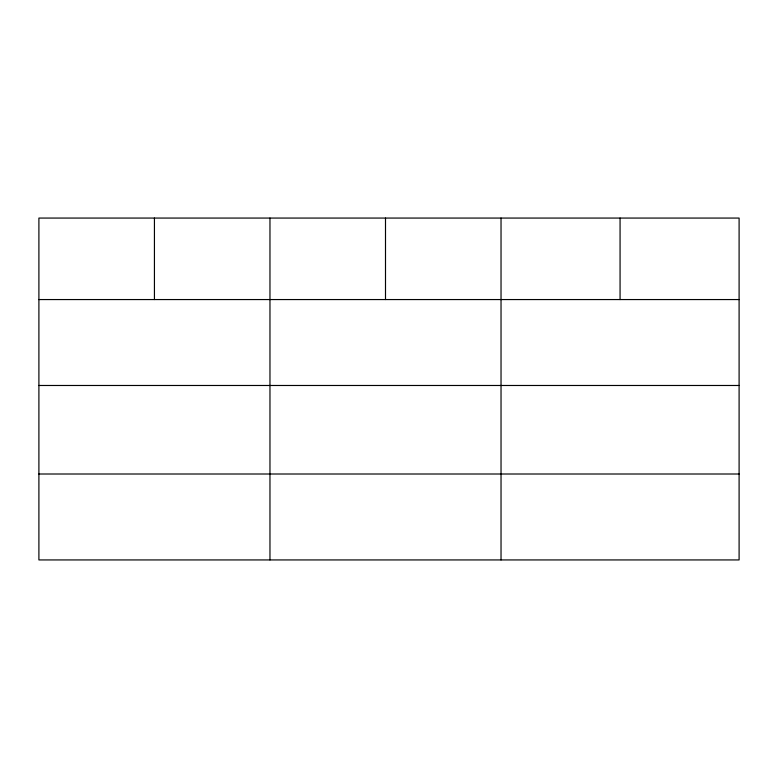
<?xml version="1.0" encoding="UTF-8"?>
<svg xmlns="http://www.w3.org/2000/svg" width="778" height="778" viewBox="0 0 778 778"><rect width="100%" height="100%" fill="white"/><g stroke="black" fill="none" stroke-linecap="round" stroke-linejoin="round"><path stroke-width="1.17" d="M739.1 385.48L739.1 218.064L38.9 218.064L38.9 559.936L739.1 559.936L739.1 385.48L38.9 385.48M38.9 299.559L739.1 299.559M38.9 474.006L739.1 474.006M620.066 218.064L620.066 299.559M501.032 218.064L501.032 559.936M385.499 218.064L385.499 299.559M269.966 218.064L269.966 559.936M154.433 218.064L154.433 299.559"/></g></svg>
